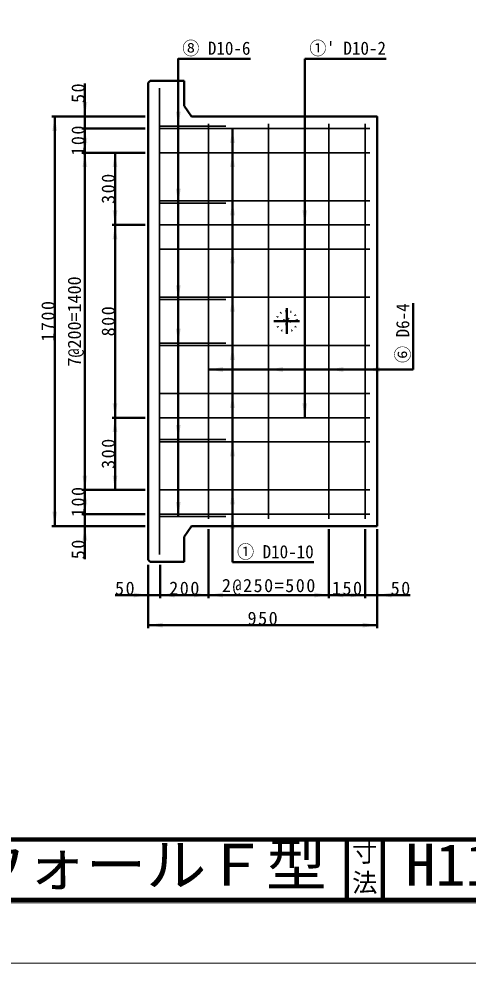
# Model space of a CAD drawing. Units: millimetres, scale not verified, with parts at other scales. Extents: x -2102 to 2102, y -1485 to 1485.
# Drawn here: x 53 to 799, y -1485 to 83 of the extents above; entities that cross this region are included whole.
import ezdxf
from ezdxf.enums import TextEntityAlignment as Align

# ---------------------------------------------------------------- set-up
doc = ezdxf.new("R2010")
doc.units = ezdxf.units.MM
doc.header["$LTSCALE"] = 5
doc.linetypes.add('DOTTED', pattern=[1.75, 0.25, -1.5])
doc.linetypes.add('LONG_DASHED_DOTTED', pattern=[15.25, 12, -1.5, 0.25, -1.5])
doc.layers.add('0-0_V-nasSTD', color=7, linetype='Continuous', lineweight=50)
doc.layers.add('0-1_0', color=7, linetype='Continuous', lineweight=100)
doc.styles.add('ＭＳ ゴシック', font='')
doc.styles.get('ＭＳ ゴシック').set_extended_font_data('MS Gothic')

msp = doc.modelspace()

# ---------------------------------------------------------------- linework, layer by layer
at = {"layer": '0-0_V-nasSTD'}
for p, q in [((527.934, -579.463), (527.934, 16.537)), ((527.934, 16.537), (662.934, 16.537)), ((271.534, -20.063), (267.934, -23.663)), ((267.934, -23.663), (267.934, -815.263)), ((327.934, -20.063), (271.534, -20.063)), ((327.934, -20.063), (327.934, -61.643)), ((327.934, -61.643), (339.934, -79.463)), ((262.934, -79.463), (107.934, -79.463)), ((112.934, -79.463), (112.934, -759.463)), ((262.934, -99.463), (157.934, -99.463)), ((162.934, -99.463), (162.934, -139.463)), ((407.934, -99.463), (407.934, -819.463)), ((262.934, -139.463), (157.934, -139.463)), ((162.934, -699.463), (162.934, -139.463)), ((212.934, -259.463), (212.934, -139.463)), ((262.934, -259.463), (207.934, -259.463)), ((212.934, -579.463), (212.934, -259.463)), ((707.934, -499.463), (707.934, -389.463)), ((367.934, -499.463), (707.934, -499.463)), ((262.934, -579.463), (207.934, -579.463)), ((212.934, -699.463), (212.934, -579.463)), ((262.934, -699.463), (157.934, -699.463)), ((162.934, -739.463), (162.934, -699.463)), ((262.934, -739.463), (157.934, -739.463)), ((262.934, -759.463), (107.934, -759.463)), ((339.934, -759.463), (327.934, -777.283)), ((647.934, -759.463), (339.934, -759.463)), ((367.934, -878.863), (367.934, -764.463)), ((567.934, -878.863), (567.934, -764.463)), ((627.934, -878.863), (627.934, -764.463)), ((647.934, -928.863), (647.934, -764.463)), ((327.934, -777.283), (327.934, -818.863)), ((267.934, -815.263), (271.534, -818.863)), ((267.934, -928.863), (267.934, -823.863)), ((271.534, -818.863), (327.934, -818.863)), ((287.934, -878.863), (287.934, -823.863)), ((407.934, -819.463), (542.934, -819.463)), ((287.934, -873.863), (367.934, -873.863)), ((647.934, -923.863), (267.934, -923.863))]:
    msp.add_line(p, q, dxfattribs=at)
at = {"layer": '0-0_V-nasSTD', "lineweight": 35}
for p, q in [((286.734, -32.463), (286.734, -806.463)), ((367.934, -747.463), (367.934, -91.463)), ((467.934, -747.463), (467.934, -91.463)), ((567.934, -747.463), (567.934, -91.463)), ((627.934, -747.463), (627.934, -91.463)), ((285.934, -95.463), (396.963, -95.463)), ((635.934, -99.463), (287.934, -99.463)), ((635.934, -139.463), (287.934, -139.463)), ((635.934, -219.463), (287.934, -219.463)), ((285.934, -223.463), (396.963, -223.463)), ((635.934, -259.463), (287.934, -259.463)), ((635.934, -299.463), (287.934, -299.463)), ((285.934, -383.463), (396.963, -383.463)), ((635.934, -379.463), (287.934, -379.463)), ((285.934, -455.463), (396.963, -455.463)), ((635.934, -459.463), (287.934, -459.463)), ((635.934, -539.463), (287.934, -539.463)), ((635.934, -579.463), (287.934, -579.463)), ((285.934, -615.463), (396.963, -615.463)), ((635.934, -619.463), (287.934, -619.463)), ((635.934, -699.463), (287.934, -699.463)), ((285.934, -743.463), (396.963, -743.463)), ((635.934, -739.463), (287.934, -739.463))]:
    msp.add_line(p, q, dxfattribs=at)
at = {"layer": '0-0_V-nasSTD', "linetype": 'LONG_DASHED_DOTTED'}
for p, q in [((497.934, -397.663), (497.934, -440.063)), ((476.734, -419.463), (519.134, -419.463))]:
    msp.add_line(p, q, dxfattribs=at)
at = {"layer": '0-0_V-nasSTD', "lineweight": 100}
for p, q in [((597.5, -1280), (597.5, -1380)), ((657.5, -1280), (657.5, -1380)), ((-1997.5, -1380), (1997.5, -1380))]:
    msp.add_line(p, q, dxfattribs=at)
at = {"layer": '0-0_V-nasSTD', "lineweight": 18}
for points in [[(-2102.5, -1485), (-2102.5, 1485), (2102.5, 1485), (2102.5, -1485)], [(-2002.5, -1385), (-2002.5, 1385), (2002.5, 1385), (2002.5, -1385)]]:
    msp.add_lwpolyline(points, close=True, dxfattribs=at)
at = {"layer": '0-0_V-nasSTD'}
for points in [[(317.934, -743.463), (317.934, 16.537), (437.934, 16.537)], [(162.934, -99.463), (162.934, -79.463), (162.934, -24.463)], [(647.934, -759.463), (647.934, -79.463), (339.934, -79.463)], [(162.934, -739.463), (162.934, -759.463), (162.934, -814.463)], [(287.934, -873.863), (267.934, -873.863), (212.934, -873.863)], [(367.934, -873.863), (567.934, -873.863), (627.934, -873.863)], [(627.934, -873.863), (647.934, -873.863), (702.934, -873.863)]]:
    msp.add_lwpolyline(points, dxfattribs=at)
at = {"layer": '0-0_V-nasSTD', "linetype": 'DOTTED'}
for radius in [17.2, 5]:
    msp.add_circle((497.934, -419.463), radius, dxfattribs=at)
at = {"layer": '0-0_V-nasSTD'}
for points in [[(158.934, -55.463), (162.934, -79.463), (162.934, -55.463)], [(162.934, -79.463), (162.934, -55.463), (166.934, -55.463)], [(313.934, -71.463), (317.934, -95.463), (317.934, -71.463)], [(317.934, -95.463), (317.934, -71.463), (321.934, -71.463)], [(108.934, -103.463), (112.934, -103.463), (112.934, -79.463)], [(112.934, -103.463), (112.934, -79.463), (116.934, -103.463)], [(158.934, -123.463), (162.934, -123.463), (162.934, -99.463)], [(162.934, -123.463), (162.934, -99.463), (166.934, -123.463)], [(403.934, -123.463), (407.934, -123.463), (407.934, -99.463)], [(407.934, -123.463), (407.934, -99.463), (411.934, -123.463)], [(158.934, -115.463), (162.934, -139.463), (162.934, -115.463)], [(162.934, -139.463), (162.934, -115.463), (166.934, -115.463)], [(158.934, -163.463), (162.934, -163.463), (162.934, -139.463)], [(162.934, -163.463), (162.934, -139.463), (166.934, -163.463)], [(208.934, -163.463), (212.934, -163.463), (212.934, -139.463)], [(212.934, -163.463), (212.934, -139.463), (216.934, -163.463)], [(403.934, -163.463), (407.934, -163.463), (407.934, -139.463)], [(407.934, -163.463), (407.934, -139.463), (411.934, -163.463)], [(313.934, -199.463), (317.934, -223.463), (317.934, -199.463)], [(317.934, -223.463), (317.934, -199.463), (321.934, -199.463)], [(403.934, -243.463), (407.934, -243.463), (407.934, -219.463)], [(407.934, -243.463), (407.934, -219.463), (411.934, -243.463)], [(208.934, -235.463), (212.934, -259.463), (212.934, -235.463)], [(212.934, -259.463), (212.934, -235.463), (216.934, -235.463)], [(523.934, -235.463), (527.934, -259.463), (527.934, -235.463)], [(527.934, -259.463), (527.934, -235.463), (531.934, -235.463)], [(208.934, -283.463), (212.934, -283.463), (212.934, -259.463)], [(212.934, -283.463), (212.934, -259.463), (216.934, -283.463)], [(403.934, -323.463), (407.934, -323.463), (407.934, -299.463)], [(407.934, -323.463), (407.934, -299.463), (411.934, -323.463)], [(313.934, -359.463), (317.934, -383.463), (317.934, -359.463)], [(317.934, -383.463), (317.934, -359.463), (321.934, -359.463)], [(403.934, -403.463), (407.934, -403.463), (407.934, -379.463)], [(407.934, -403.463), (407.934, -379.463), (411.934, -403.463)], [(313.934, -431.463), (317.934, -455.463), (317.934, -431.463)], [(317.934, -455.463), (317.934, -431.463), (321.934, -431.463)], [(403.934, -483.463), (407.934, -483.463), (407.934, -459.463)], [(407.934, -483.463), (407.934, -459.463), (411.934, -483.463)], [(367.934, -499.463), (391.934, -499.463), (391.934, -495.463)], [(367.934, -499.463), (391.934, -503.463), (391.934, -499.463)], [(467.934, -499.463), (491.934, -499.463), (491.934, -495.463)], [(467.934, -499.463), (491.934, -503.463), (491.934, -499.463)], [(567.934, -499.463), (591.934, -499.463), (591.934, -495.463)], [(567.934, -499.463), (591.934, -503.463), (591.934, -499.463)], [(627.934, -499.463), (651.934, -499.463), (651.934, -495.463)], [(627.934, -499.463), (651.934, -503.463), (651.934, -499.463)], [(403.934, -563.463), (407.934, -563.463), (407.934, -539.463)], [(407.934, -563.463), (407.934, -539.463), (411.934, -563.463)], [(208.934, -555.463), (212.934, -579.463), (212.934, -555.463)], [(212.934, -579.463), (212.934, -555.463), (216.934, -555.463)], [(523.934, -555.463), (527.934, -579.463), (527.934, -555.463)], [(527.934, -579.463), (527.934, -555.463), (531.934, -555.463)], [(208.934, -603.463), (212.934, -603.463), (212.934, -579.463)], [(212.934, -603.463), (212.934, -579.463), (216.934, -603.463)], [(313.934, -591.463), (317.934, -615.463), (317.934, -591.463)], [(317.934, -615.463), (317.934, -591.463), (321.934, -591.463)], [(403.934, -643.463), (407.934, -643.463), (407.934, -619.463)], [(407.934, -643.463), (407.934, -619.463), (411.934, -643.463)], [(158.934, -675.463), (162.934, -699.463), (162.934, -675.463)], [(162.934, -699.463), (162.934, -675.463), (166.934, -675.463)], [(208.934, -675.463), (212.934, -699.463), (212.934, -675.463)], [(212.934, -699.463), (212.934, -675.463), (216.934, -675.463)], [(158.934, -723.463), (162.934, -723.463), (162.934, -699.463)], [(162.934, -723.463), (162.934, -699.463), (166.934, -723.463)], [(403.934, -723.463), (407.934, -723.463), (407.934, -699.463)], [(407.934, -723.463), (407.934, -699.463), (411.934, -723.463)], [(158.934, -715.463), (162.934, -739.463), (162.934, -715.463)], [(162.934, -739.463), (162.934, -715.463), (166.934, -715.463)], [(313.934, -719.463), (317.934, -743.463), (317.934, -719.463)], [(317.934, -743.463), (317.934, -719.463), (321.934, -719.463)], [(108.934, -735.463), (112.934, -759.463), (112.934, -735.463)], [(112.934, -759.463), (112.934, -735.463), (116.934, -735.463)], [(403.934, -763.463), (407.934, -763.463), (407.934, -739.463)], [(407.934, -763.463), (407.934, -739.463), (411.934, -763.463)], [(158.934, -783.463), (162.934, -783.463), (162.934, -759.463)], [(162.934, -783.463), (162.934, -759.463), (166.934, -783.463)], [(243.934, -873.863), (243.934, -869.863), (267.934, -873.863)], [(243.934, -877.863), (243.934, -873.863), (267.934, -873.863)], [(287.934, -873.863), (311.934, -873.863), (311.934, -869.863)], [(287.934, -873.863), (311.934, -877.863), (311.934, -873.863)], [(343.934, -873.863), (343.934, -869.863), (367.934, -873.863)], [(343.934, -877.863), (343.934, -873.863), (367.934, -873.863)], [(367.934, -873.863), (391.934, -873.863), (391.934, -869.863)], [(367.934, -873.863), (391.934, -877.863), (391.934, -873.863)], [(543.934, -873.863), (543.934, -869.863), (567.934, -873.863)], [(543.934, -877.863), (543.934, -873.863), (567.934, -873.863)], [(567.934, -873.863), (591.934, -873.863), (591.934, -869.863)], [(567.934, -873.863), (591.934, -877.863), (591.934, -873.863)], [(603.934, -873.863), (603.934, -869.863), (627.934, -873.863)], [(603.934, -877.863), (603.934, -873.863), (627.934, -873.863)], [(647.934, -873.863), (671.934, -873.863), (671.934, -869.863)], [(647.934, -873.863), (671.934, -877.863), (671.934, -873.863)], [(267.934, -923.863), (291.934, -923.863), (291.934, -919.863)], [(267.934, -923.863), (291.934, -927.863), (291.934, -923.863)], [(623.934, -923.863), (623.934, -919.863), (647.934, -923.863)], [(623.934, -927.863), (623.934, -923.863), (647.934, -923.863)]]:
    msp.add_solid(points, dxfattribs=at)
at = {"layer": '0-1_0'}
msp.add_line((-1997.5, -1280), (1997.5, -1280), dxfattribs=at)

# ---------------------------------------------------------------- texts
at = {"layer": '0-0_V-nasSTD', "style": 'ＭＳ ゴシック'}
for s, height, width, p in [('⑧ D10-6', 21.85, 0.95, (324.663, 16.537)), ("①' D10-2", 21.85, 0.95, (535.505, 16.537)), ('① D10-10', 21.85, 0.95, (415.505, -819.463)), ('1stタッチウォールＦ型', 69.65, 1.05, (-483.25, -1377.53)), ('H1100×B950×L1997', 69.65, 1.05, (695, -1377.492))]:
    msp.add_text(s, height=height, dxfattribs=dict(at, width=width)).set_placement(p, align=Align.BOTTOM_LEFT)
msp.add_text('7@200=1400', height=21.99, rotation=90, dxfattribs=at).set_placement((162.934, -494.463), align=Align.BOTTOM_LEFT)
at = {"layer": '0-0_V-nasSTD', "style": 'ＭＳ ゴシック', "width": 0.95}
msp.add_text('⑥ D6-4', height=21.85, rotation=90, dxfattribs=at).set_placement((707.934, -488.574), align=Align.BOTTOM_LEFT)
at = {"layer": '0-0_V-nasSTD', "style": 'ＭＳ ゴシック'}
for s, p in [('寸', (606.482, -1326.001)), ('法', (606.476, -1375.99))]:
    msp.add_text(s, height=30.79, dxfattribs=at).set_placement(p, align=Align.BOTTOM_LEFT)
at = {"layer": '0-0_V-nasSTD', "char_height": 21.99, "attachment_point": 7, "rotation": 90, "style": 'ＭＳ ゴシック'}
for s, insert in [('\\T1.17;50', (162.934, -56.963)), ('\\T1.17;100', (162.934, -144.463)), ('\\T1.17;300', (212.934, -224.463)), ('\\T1.17;1700', (112.934, -453.213)), ('\\T1.17;800', (212.934, -444.463)), ('\\T1.17;300', (212.934, -664.463)), ('\\T1.17;100', (162.934, -744.463)), ('\\T1.17;50', (162.934, -814.463))]:
    msp.add_mtext(s, dxfattribs=dict(at, insert=insert))
at = {"layer": '0-0_V-nasSTD', "char_height": 21.99, "attachment_point": 7, "style": 'ＭＳ ゴシック'}
for s, insert in [('\\T1.17;50', (212.934, -873.863)), ('\\T1.17;200', (302.934, -873.863)), ('\\T1.17;2@250=500', (390.434, -873.863)), ('\\T1.17;150', (572.934, -873.863)), ('\\T1.17;50', (670.434, -873.863)), ('\\T1.17;950', (432.934, -923.863))]:
    msp.add_mtext(s, dxfattribs=dict(at, insert=insert))

doc.saveas('drawing.dxf')
